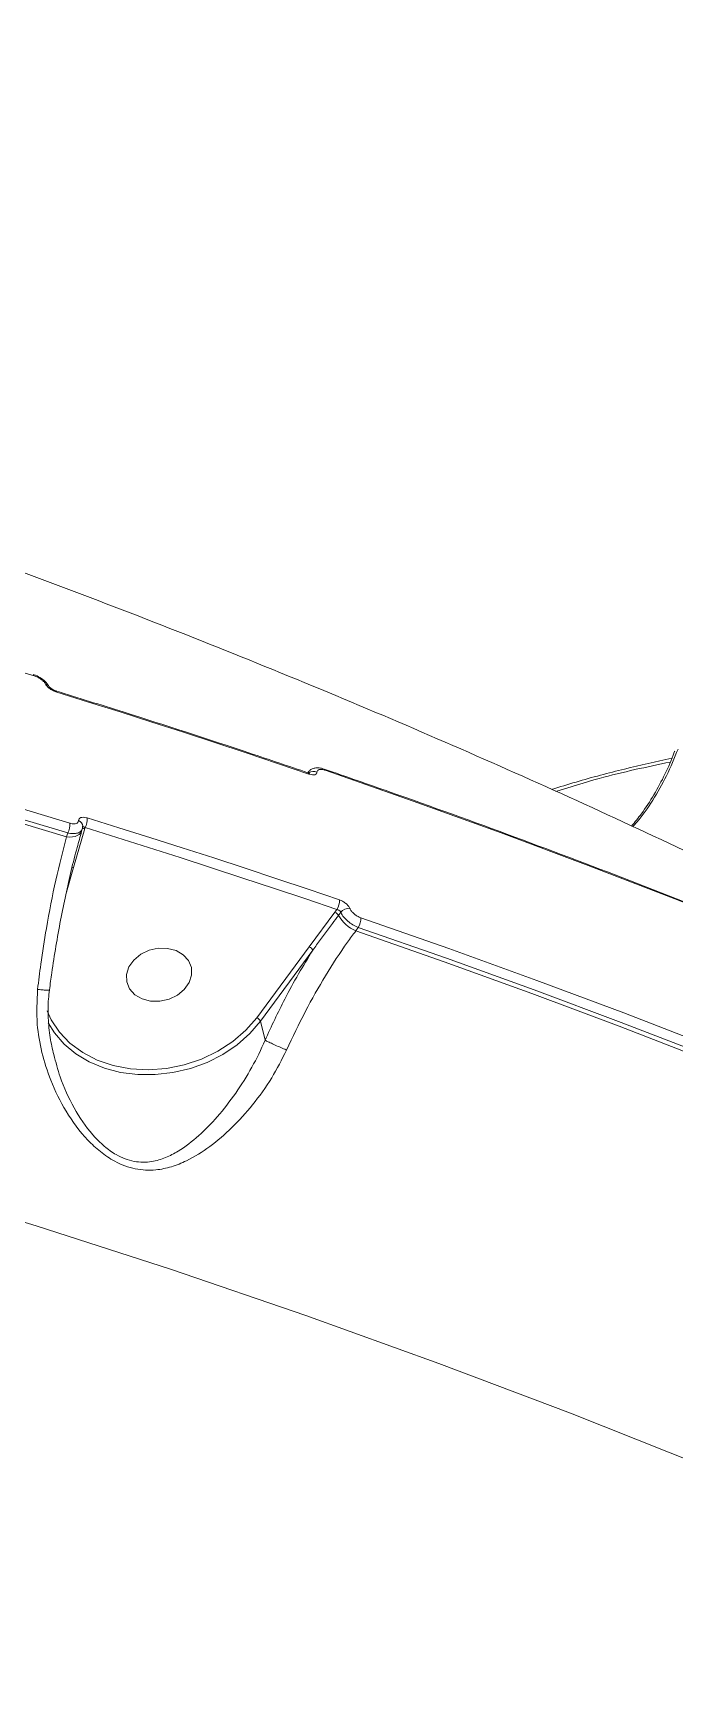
# Model space of a CAD drawing. Header units: millimetres. Extents: x -8422 to 28150, y -6982 to 5510.
# Drawn here: x 4606.5 to 4693.8, y 2029.3 to 2255.2 of the extents above; entities that cross this region are included whole.
import ezdxf

# ---------------------------------------------------------------- set-up
doc = ezdxf.new("R2010")
doc.units = ezdxf.units.MM
doc.layers.add('DIKOM_ОБЪЕКТ', color=7, linetype='Continuous')

msp = doc.modelspace()

# ---------------------------------------------------------------- linework, layer by layer
at = {"layer": 'DIKOM_ОБЪЕКТ', "color": 7, "linetype": 'Continuous', "lineweight": 15}
for p, q in [((4643.86, 2154.57), (4643.92, 2154.65)), ((4646.08, 2155.05), (4646.09, 2155.05)), ((4612.02, 2141.63), (4613.54, 2146.96)), ((4613.1, 2146.57), (4613.09, 2146.54)), ((4613.2, 2146.91), (4613.1, 2146.57)), ((4613.54, 2146.96), (4613.58, 2147.07)), ((4611.22, 2146.35), (4611.06, 2145.81)), ((4610.95, 2137.97), (4612.02, 2141.63)), ((4647.56, 2135.56), (4644.05, 2130.86)), ((4647.84, 2135.92), (4647.56, 2135.56)), ((4648.03, 2135.13), (4648.35, 2135.56)), ((4650.39, 2133.01), (4650.74, 2133.49)), ((4644.05, 2130.86), (4636.93, 2121.19)), ((4637.42, 2120.72), (4644.54, 2130.38)), ((4638.05, 2118.12), (4637.42, 2120.72))]:
    msp.add_line(p, q, dxfattribs=at)
at = {"layer": 'DIKOM_ОБЪЕКТ', "color": 7, "linetype": 'Continuous', "lineweight": 15, "flags": 128}
for points in [[(4505.99, 2194.08), (4518.78, 2191.22), (4531.52, 2188.23), (4544.19, 2185.12), (4556.81, 2181.89), (4569.37, 2178.54), (4581.86, 2175.06), (4594.29, 2171.46), (4606.65, 2167.74)], [(4611.51, 2147.67), (4599.15, 2151.39), (4586.72, 2154.99), (4574.22, 2158.46), (4561.67, 2161.82), (4549.05, 2165.05), (4536.37, 2168.16), (4523.63, 2171.15), (4510.84, 2174.01)], [(4611.06, 2145.81), (4598.68, 2149.53), (4586.24, 2153.13), (4573.73, 2156.61), (4561.16, 2159.97), (4548.52, 2163.21), (4535.83, 2166.32), (4523.08, 2169.31), (4510.27, 2172.18)], [(4510.63, 2172.66), (4523.41, 2169.8), (4536.14, 2166.82), (4548.81, 2163.71), (4561.41, 2160.48), (4573.96, 2157.13), (4586.44, 2153.66), (4598.86, 2150.06), (4611.22, 2146.35)], [(4609.73, 2165.51), (4614.05, 2164.17), (4618.36, 2162.82), (4622.65, 2161.44), (4626.95, 2160.06), (4631.23, 2158.66), (4635.5, 2157.24), (4639.76, 2155.81), (4644.02, 2154.36)], [(4646.21, 2154.88), (4658.22, 2150.67), (4670.15, 2146.35), (4682.01, 2141.91), (4693.79, 2137.36), (4705.49, 2132.69), (4717.11, 2127.91), (4728.65, 2123.01), (4740.11, 2118)], [(4613.09, 2146.54), (4613.08, 2146.53), (4612.97, 2146.31), (4612.78, 2146.13), (4612.52, 2145.98), (4612.22, 2145.87), (4611.86, 2145.8), (4611.47, 2145.78), (4611.06, 2145.81)], [(4613.23, 2147.09), (4613.25, 2147.23), (4613.25, 2147.24)], [(4613.58, 2147.07), (4617.89, 2145.73), (4622.19, 2144.37), (4626.49, 2143), (4630.78, 2141.61), (4635.05, 2140.21), (4639.32, 2138.8), (4643.58, 2137.37), (4647.84, 2135.92)], [(4648.16, 2137.24), (4643.9, 2138.69), (4639.64, 2140.12), (4635.37, 2141.54), (4631.09, 2142.94), (4626.79, 2144.32), (4622.5, 2145.7), (4618.19, 2147.05), (4613.87, 2148.39)], [(4744.4, 2096.08), (4732.93, 2101.1), (4721.37, 2106.01), (4709.74, 2110.8), (4698.02, 2115.47), (4686.23, 2120.03), (4674.36, 2124.48), (4662.41, 2128.81), (4650.39, 2133.01)], [(4650.74, 2133.49), (4662.74, 2129.29), (4674.66, 2124.97), (4686.51, 2120.54), (4698.28, 2115.99), (4709.97, 2111.32), (4721.58, 2106.54), (4733.11, 2101.65), (4744.56, 2096.64)], [(4744.96, 2097.93), (4733.51, 2102.94), (4721.97, 2107.84), (4710.35, 2112.62), (4698.64, 2117.29), (4686.86, 2121.84), (4675.01, 2126.28), (4663.07, 2130.6), (4651.07, 2134.81)], [(4619.54, 2128.12), (4620.2, 2129.05), (4621.14, 2129.83), (4622.28, 2130.37), (4623.53, 2130.65), (4624.79, 2130.64), (4625.95, 2130.33), (4626.93, 2129.76), (4627.64, 2128.97), (4628.03, 2128.02), (4628.06, 2127), (4627.73, 2125.97), (4627.07, 2125.04), (4626.14, 2124.27), (4625, 2123.72), (4623.75, 2123.44), (4622.49, 2123.45), (4621.32, 2123.76), (4620.34, 2124.33), (4619.63, 2125.12), (4619.25, 2126.07), (4619.21, 2127.1), (4619.54, 2128.12)], [(4454.06, 2130.26), (4473.64, 2126.6), (4493.08, 2122.65), (4512.41, 2118.41), (4531.6, 2113.88), (4550.65, 2109.05), (4569.56, 2103.94), (4588.31, 2098.55), (4606.91, 2092.87), (4625.35, 2086.91), (4643.62, 2080.66), (4661.71, 2074.14), (4679.62, 2067.35), (4697.35, 2060.27), (4714.89, 2052.93), (4732.23, 2045.32), (4749.36, 2037.44), (4766.29, 2029.29)], [(4636.93, 2121.19), (4635.44, 2119.48), (4633.66, 2117.94), (4631.64, 2116.63), (4629.42, 2115.57), (4627.07, 2114.79), (4624.63, 2114.3), (4622.17, 2114.12), (4619.74, 2114.25), (4617.41, 2114.69), (4615.23, 2115.43), (4613.25, 2116.45), (4611.52, 2117.73), (4610.09, 2119.23), (4608.98, 2120.92), (4608.44, 2122.12)], [(4608.57, 2120.48), (4609.4, 2119.13), (4610.71, 2117.61), (4612.31, 2116.28), (4614.15, 2115.18), (4616.2, 2114.33), (4618.41, 2113.75), (4620.74, 2113.46), (4623.13, 2113.45), (4625.53, 2113.73), (4627.9, 2114.29), (4630.17, 2115.12), (4632.3, 2116.21), (4634.25, 2117.52), (4635.97, 2119.04), (4637.42, 2120.72)]]:
    msp.add_lwpolyline(points, dxfattribs=at)
at = {"layer": 'DIKOM_ОБЪЕКТ', "color": 7, "linetype": 'Continuous', "lineweight": 15}
for centre, radius, start, end in [((4606.43, 2167.71), 0.222, 8.1787, 66.4005), ((4608.09, 2165.99), 0.654, 28.1891, 80.5609), ((4609.51, 2165.49), 0.223, 7.5764, 67.2458), ((4643.79, 2154.33), 0.23, 8.462, 65.52), ((4644.67, 2153.59), 1.13, 66.5426, 125.3522), ((4645.98, 2154.84), 0.233, 9.3937, 62.4102), ((4609.29, 2147.47), 2.23, 329.7717, 5.2504), ((4612.41, 2147.24), 0.844, 1.3425, 70.5446), ((4613.45, 2146.5), 0.463, 78.6426, 124.592), ((4611.67, 2148.19), 2.21, 329.5551, 5.4036), ((4611.94, 2141.01), 0.623, 82.4281, 104.6536), ((4647.2, 2134.67), 0.954, 28.6407, 67.3881), ((4646.05, 2137.06), 2.12, 327.5091, 4.943), ((4652.22, 2137.41), 4.76, 208.6097, 247.4108), ((4649.37, 2134.74), 1.31, 79.3358, 141.3713), ((4648.96, 2134.63), 2.11, 327.3925, 4.7552), ((4643.74, 2130.04), 0.875, 22.878, 68.6816), ((4636.61, 2120.38), 0.876, 22.8936, 68.6659)]:
    msp.add_arc(centre, radius, start, end, dxfattribs=at)
for points, knots in [([(4257.29, 2255.22), (4259.03, 2255.11), (4267.17, 2254.58), (4281.68, 2253.43), (4300.82, 2251.67), (4319.9, 2249.62), (4338.91, 2247.28), (4357.86, 2244.66), (4376.75, 2241.77), (4395.55, 2238.59), (4414.27, 2235.13), (4432.9, 2231.39), (4451.44, 2227.37), (4469.89, 2223.07), (4488.22, 2218.5), (4506.45, 2213.65), (4524.57, 2208.53), (4542.56, 2203.14), (4560.42, 2197.47), (4578.16, 2191.53), (4595.76, 2185.32), (4613.22, 2178.85), (4630.52, 2172.11), (4647.68, 2165.1), (4664.68, 2157.84), (4681.52, 2150.32), (4698.18, 2142.53), (4709.87, 2136.86), (4715.99, 2133.79), (4716.66, 2133.45)], [0, 0, 0, 0, 0.010713, 0.050272, 0.089834, 0.129389, 0.168936, 0.208475, 0.248004, 0.287522, 0.327028, 0.36652, 0.405997, 0.445458, 0.484901, 0.524325, 0.563727, 0.603106, 0.642461, 0.681789, 0.721089, 0.76036, 0.799598, 0.838803, 0.877972, 0.917104, 0.956197, 0.995248, 1, 1, 1, 1]), ([(4606.52, 2167.91), (4606.56, 2167.9), (4606.87, 2167.82), (4607.46, 2167.52), (4608.2, 2167), (4608.5, 2166.54), (4608.66, 2166.3)], [0, 0, 0, 0, 0.045895, 0.355668, 0.668299, 1, 1, 1, 1]), ([(4606.65, 2167.74), (4606.81, 2167.69), (4607.13, 2167.57), (4607.58, 2167.3), (4607.95, 2166.98), (4608.13, 2166.76), (4608.19, 2166.64), (4608.19, 2166.63)], [0, 0, 0, 0, 0.245765, 0.491788, 0.734326, 0.971524, 1, 1, 1, 1]), ([(4608.19, 2166.63), (4608.2, 2166.62), (4608.26, 2166.51), (4608.43, 2166.28), (4608.8, 2165.96), (4609.26, 2165.69), (4609.57, 2165.57), (4609.73, 2165.51)], [0, 0, 0, 0, 0.027851, 0.265064, 0.507725, 0.753977, 1, 1, 1, 1]), ([(4608.66, 2166.3), (4608.66, 2166.3), (4608.66, 2166.31), (4608.67, 2166.27), (4608.74, 2166.2), (4608.86, 2166.09), (4609.04, 2165.95), (4609.28, 2165.81), (4609.48, 2165.72), (4609.58, 2165.7), (4609.6, 2165.69)], [0, 0, 0, 0, 0.003581, 0.12956, 0.247804, 0.396059, 0.554341, 0.745432, 0.951106, 1, 1, 1, 1]), ([(4609.6, 2165.69), (4612.65, 2164.74), (4621.49, 2161.98), (4632.92, 2158.26), (4641.26, 2155.43), (4643.89, 2154.54)], [0, 0, 0, 0, 0.265102, 0.768681, 1, 1, 1, 1]), ([(4688.07, 2147.2), (4688.26, 2147.41), (4689.27, 2148.49), (4690.83, 2150.8), (4692.74, 2154.09), (4693.72, 2156.54), (4694.22, 2157.77)], [0, 0, 0, 0, 0.071375, 0.37732, 0.686856, 1, 1, 1, 1]), ([(4677.03, 2152.27), (4678.14, 2152.61), (4681.48, 2153.65), (4686.93, 2155.09), (4691.23, 2156.04), (4693.37, 2156.51)], [0, 0, 0, 0, 0.199995, 0.602834, 1, 1, 1, 1]), ([(4677.61, 2152.01), (4679.58, 2152.62), (4684.86, 2154.26), (4689.96, 2155.33), (4693.15, 2156)], [0, 0, 0, 0, 0.373624, 1, 1, 1, 1]), ([(4687.9, 2147.28), (4688.35, 2147.83), (4689.45, 2149.16), (4690.98, 2151.52), (4692.47, 2154.34), (4693.39, 2156.34), (4693.75, 2157.44), (4693.77, 2157.49)], [0, 0, 0, 0, 0.187368, 0.454887, 0.721644, 0.987179, 1, 1, 1, 1]), ([(4643.88, 2154.54), (4643.92, 2154.53), (4644.01, 2154.5), (4644.11, 2154.48), (4644.16, 2154.48), (4644.16, 2154.48), (4644.15, 2154.48)], [0, 0, 0, 0, 0.227778, 0.580472, 0.902378, 1, 1, 1, 1]), ([(4643.94, 2154.63), (4644.01, 2154.73), (4644.18, 2154.97), (4644.61, 2155.16), (4645.13, 2155.24), (4645.64, 2155.2), (4645.97, 2155.07), (4646.08, 2155.03)], [0, 0, 0, 0, 0.156615, 0.358835, 0.580156, 0.857059, 1, 1, 1, 1]), ([(4644.02, 2154.36), (4644.05, 2154.36), (4644.22, 2154.3), (4644.52, 2154.24), (4644.86, 2154.26), (4645.08, 2154.39), (4645.11, 2154.55), (4645.12, 2154.62)], [0, 0, 0, 0, 0.042613, 0.282446, 0.521586, 0.760759, 1, 1, 1, 1]), ([(4645.12, 2154.62), (4645.13, 2154.7), (4645.15, 2154.86), (4645.38, 2154.98), (4645.71, 2155.01), (4646.01, 2154.95), (4646.19, 2154.89), (4646.21, 2154.88)], [0, 0, 0, 0, 0.239366, 0.478688, 0.717901, 0.957724, 1, 1, 1, 1]), ([(4646.08, 2155.05), (4649.08, 2154.01), (4657.77, 2151), (4672.04, 2145.83), (4688.84, 2139.46), (4705.48, 2132.87), (4721.67, 2126.16), (4733.13, 2121.2), (4739.12, 2118.55), (4739.98, 2118.17)], [0, 0, 0, 0, 0.093444, 0.27094, 0.448438, 0.625934, 0.803433, 0.971587, 1, 1, 1, 1]), ([(4613.11, 2146.53), (4612.9, 2145.82), (4612.41, 2144.13), (4611.68, 2141.24), (4610.93, 2137.93), (4610.23, 2134.49), (4609.6, 2130.94), (4609.09, 2127.76), (4608.84, 2125.77), (4608.73, 2124.99)], [0, 0, 0, 0, 0.113389, 0.269881, 0.427307, 0.585159, 0.742805, 0.899845, 1, 1, 1, 1]), ([(4611.22, 2146.35), (4611.27, 2146.33), (4611.59, 2146.27), (4612.14, 2146.23), (4612.72, 2146.36), (4613.09, 2146.61), (4613.15, 2146.84), (4613.17, 2146.92)], [0, 0, 0, 0, 0.060684, 0.326035, 0.587089, 0.84682, 1, 1, 1, 1]), ([(4612.69, 2148.04), (4612.67, 2147.95), (4612.64, 2147.77), (4612.4, 2147.62), (4612.05, 2147.56), (4611.73, 2147.61), (4611.54, 2147.66), (4611.51, 2147.67)], [0, 0, 0, 0, 0.2341, 0.467972, 0.703999, 0.944903, 1, 1, 1, 1]), ([(4613.87, 2148.39), (4613.84, 2148.4), (4613.65, 2148.46), (4613.33, 2148.5), (4612.98, 2148.45), (4612.75, 2148.3), (4612.71, 2148.12), (4612.69, 2148.04)], [0, 0, 0, 0, 0.05577, 0.296791, 0.532659, 0.766251, 1, 1, 1, 1]), ([(4613.23, 2147.26), (4613.24, 2147.21), (4613.26, 2147.09), (4613.2, 2146.98), (4613.17, 2146.92)], [0, 0, 0, 0, 0.40499, 1, 1, 1, 1]), ([(4613.25, 2147.16), (4613.27, 2147.18), (4613.31, 2147.2), (4613.42, 2147.17), (4613.51, 2147.12), (4613.57, 2147.07), (4613.58, 2147.07)], [0, 0, 0, 0, 0.288562, 0.595327, 0.922963, 1, 1, 1, 1]), ([(4611.06, 2145.81), (4610.56, 2143.88), (4609.54, 2139.99), (4608.4, 2134.04), (4607.61, 2128.99), (4607.26, 2126.19), (4607.12, 2125.05)], [0, 0, 0, 0, 0.307258, 0.623319, 0.846352, 1, 1, 1, 1]), ([(4644.54, 2130.38), (4644.72, 2130.63), (4645.6, 2131.85), (4646.78, 2133.43), (4647.76, 2134.77), (4648.03, 2135.13)], [0, 0, 0, 0, 0.15332, 0.766572, 1, 1, 1, 1]), ([(4647.84, 2135.92), (4647.89, 2135.91), (4648, 2135.88), (4648.15, 2135.8), (4648.27, 2135.69), (4648.33, 2135.61), (4648.35, 2135.56), (4648.35, 2135.56)], [0, 0, 0, 0, 0.244245, 0.485954, 0.724664, 0.961735, 1, 1, 1, 1]), ([(4649.61, 2136.03), (4649.61, 2136.05), (4649.55, 2136.17), (4649.38, 2136.43), (4649.04, 2136.77), (4648.61, 2137.06), (4648.31, 2137.18), (4648.16, 2137.24)], [0, 0, 0, 0, 0.038537, 0.278105, 0.518364, 0.759223, 1, 1, 1, 1]), ([(4648.35, 2135.56), (4648.36, 2135.53), (4648.45, 2135.32), (4648.73, 2134.89), (4649.3, 2134.32), (4650, 2133.82), (4650.49, 2133.6), (4650.74, 2133.49)], [0, 0, 0, 0, 0.038793, 0.278341, 0.518634, 0.759403, 1, 1, 1, 1]), ([(4651.07, 2134.81), (4650.92, 2134.87), (4650.62, 2134.99), (4650.19, 2135.29), (4649.84, 2135.63), (4649.68, 2135.88), (4649.62, 2136.01), (4649.61, 2136.03)], [0, 0, 0, 0, 0.240667, 0.481388, 0.721617, 0.961175, 1, 1, 1, 1]), ([(4640.98, 2116.79), (4641.82, 2118.57), (4643.46, 2122.06), (4646.27, 2126.99), (4648.6, 2130.58), (4650.01, 2132.5), (4650.39, 2133.01)], [0, 0, 0, 0, 0.302889, 0.594458, 0.892024, 1, 1, 1, 1]), ([(4644.54, 2130.38), (4643.89, 2129.31), (4642.58, 2127.17), (4640.36, 2123.1), (4638.93, 2120.02), (4638.05, 2118.12)], [0, 0, 0, 0, 0.277464, 0.5573, 1, 1, 1, 1]), ([(4607.12, 2125.05), (4607.04, 2123.46), (4606.89, 2120.58), (4607.64, 2116.42), (4608.9, 2112.42), (4610.91, 2108.34), (4613.29, 2105.09), (4615.64, 2102.9), (4617.79, 2101.44), (4620.41, 2100.47), (4623.04, 2100.37), (4625.35, 2100.86), (4627.83, 2101.86), (4630.6, 2103.59), (4633.6, 2106.17), (4636.43, 2109.31), (4639, 2112.85), (4640.33, 2115.5), (4640.98, 2116.79)], [0, 0, 0, 0, 0.078552, 0.142408, 0.207608, 0.285692, 0.366534, 0.405099, 0.444842, 0.497435, 0.549685, 0.591785, 0.634932, 0.70636, 0.779721, 0.85332, 0.929139, 1, 1, 1, 1]), ([(4608.7, 2124.99), (4608.71, 2124.99), (4608.74, 2124.96), (4608.52, 2124.95), (4608.07, 2124.96), (4607.57, 2125), (4607.24, 2125.04), (4607.16, 2125.04), (4607.12, 2125.05)], [0, 0, 0, 0, 0.055535, 0.340234, 0.624934, 0.909661, 0.9521, 1, 1, 1, 1]), ([(4608.75, 2124.99), (4608.69, 2124.57), (4608.51, 2123.31), (4608.54, 2121.12), (4608.76, 2118.59), (4609.14, 2116.94), (4609.31, 2116.18)], [0, 0, 0, 0, 0.140951, 0.431177, 0.73546, 1, 1, 1, 1]), ([(4638.05, 2118.12), (4638.05, 2118.12), (4637.52, 2116.86), (4636.28, 2114.34), (4634.08, 2110.84), (4631.65, 2107.72), (4629.06, 2105.05), (4626.7, 2103.22), (4624.54, 2102.1), (4622.57, 2101.51), (4620.26, 2101.48), (4617.98, 2102.34), (4616.13, 2103.68), (4615.13, 2104.69), (4613.66, 2106.36), (4611.96, 2108.93), (4610.25, 2112.64), (4609.59, 2115.16), (4609.32, 2116.18)], [0, 0, 0, 0, 0.000039, 0.085753, 0.175481, 0.267758, 0.353832, 0.441797, 0.490572, 0.540427, 0.598496, 0.656147, 0.698307, 0.742355, 0.744611, 0.837265, 0.933771, 1, 1, 1, 1]), ([(4638.05, 2118.12), (4638.18, 2118.06), (4638.43, 2117.93), (4639.07, 2117.64), (4639.82, 2117.3), (4640.43, 2117.03), (4640.81, 2116.86), (4640.94, 2116.8), (4640.98, 2116.79)], [0, 0, 0, 0, 0.220465, 0.440966, 0.661453, 0.881927, 0.963513, 1, 1, 1, 1]), ([(4638.05, 2118.12), (4638.05, 2118.12), (4638.05, 2118.12), (4638.05, 2118.12), (4638.05, 2118.12)], [0, 0, 0, 0, 0.701529, 1, 1, 1, 1])]:
    msp.add_open_spline(points, degree=3, knots=knots, dxfattribs=at)

doc.saveas('drawing.dxf')
